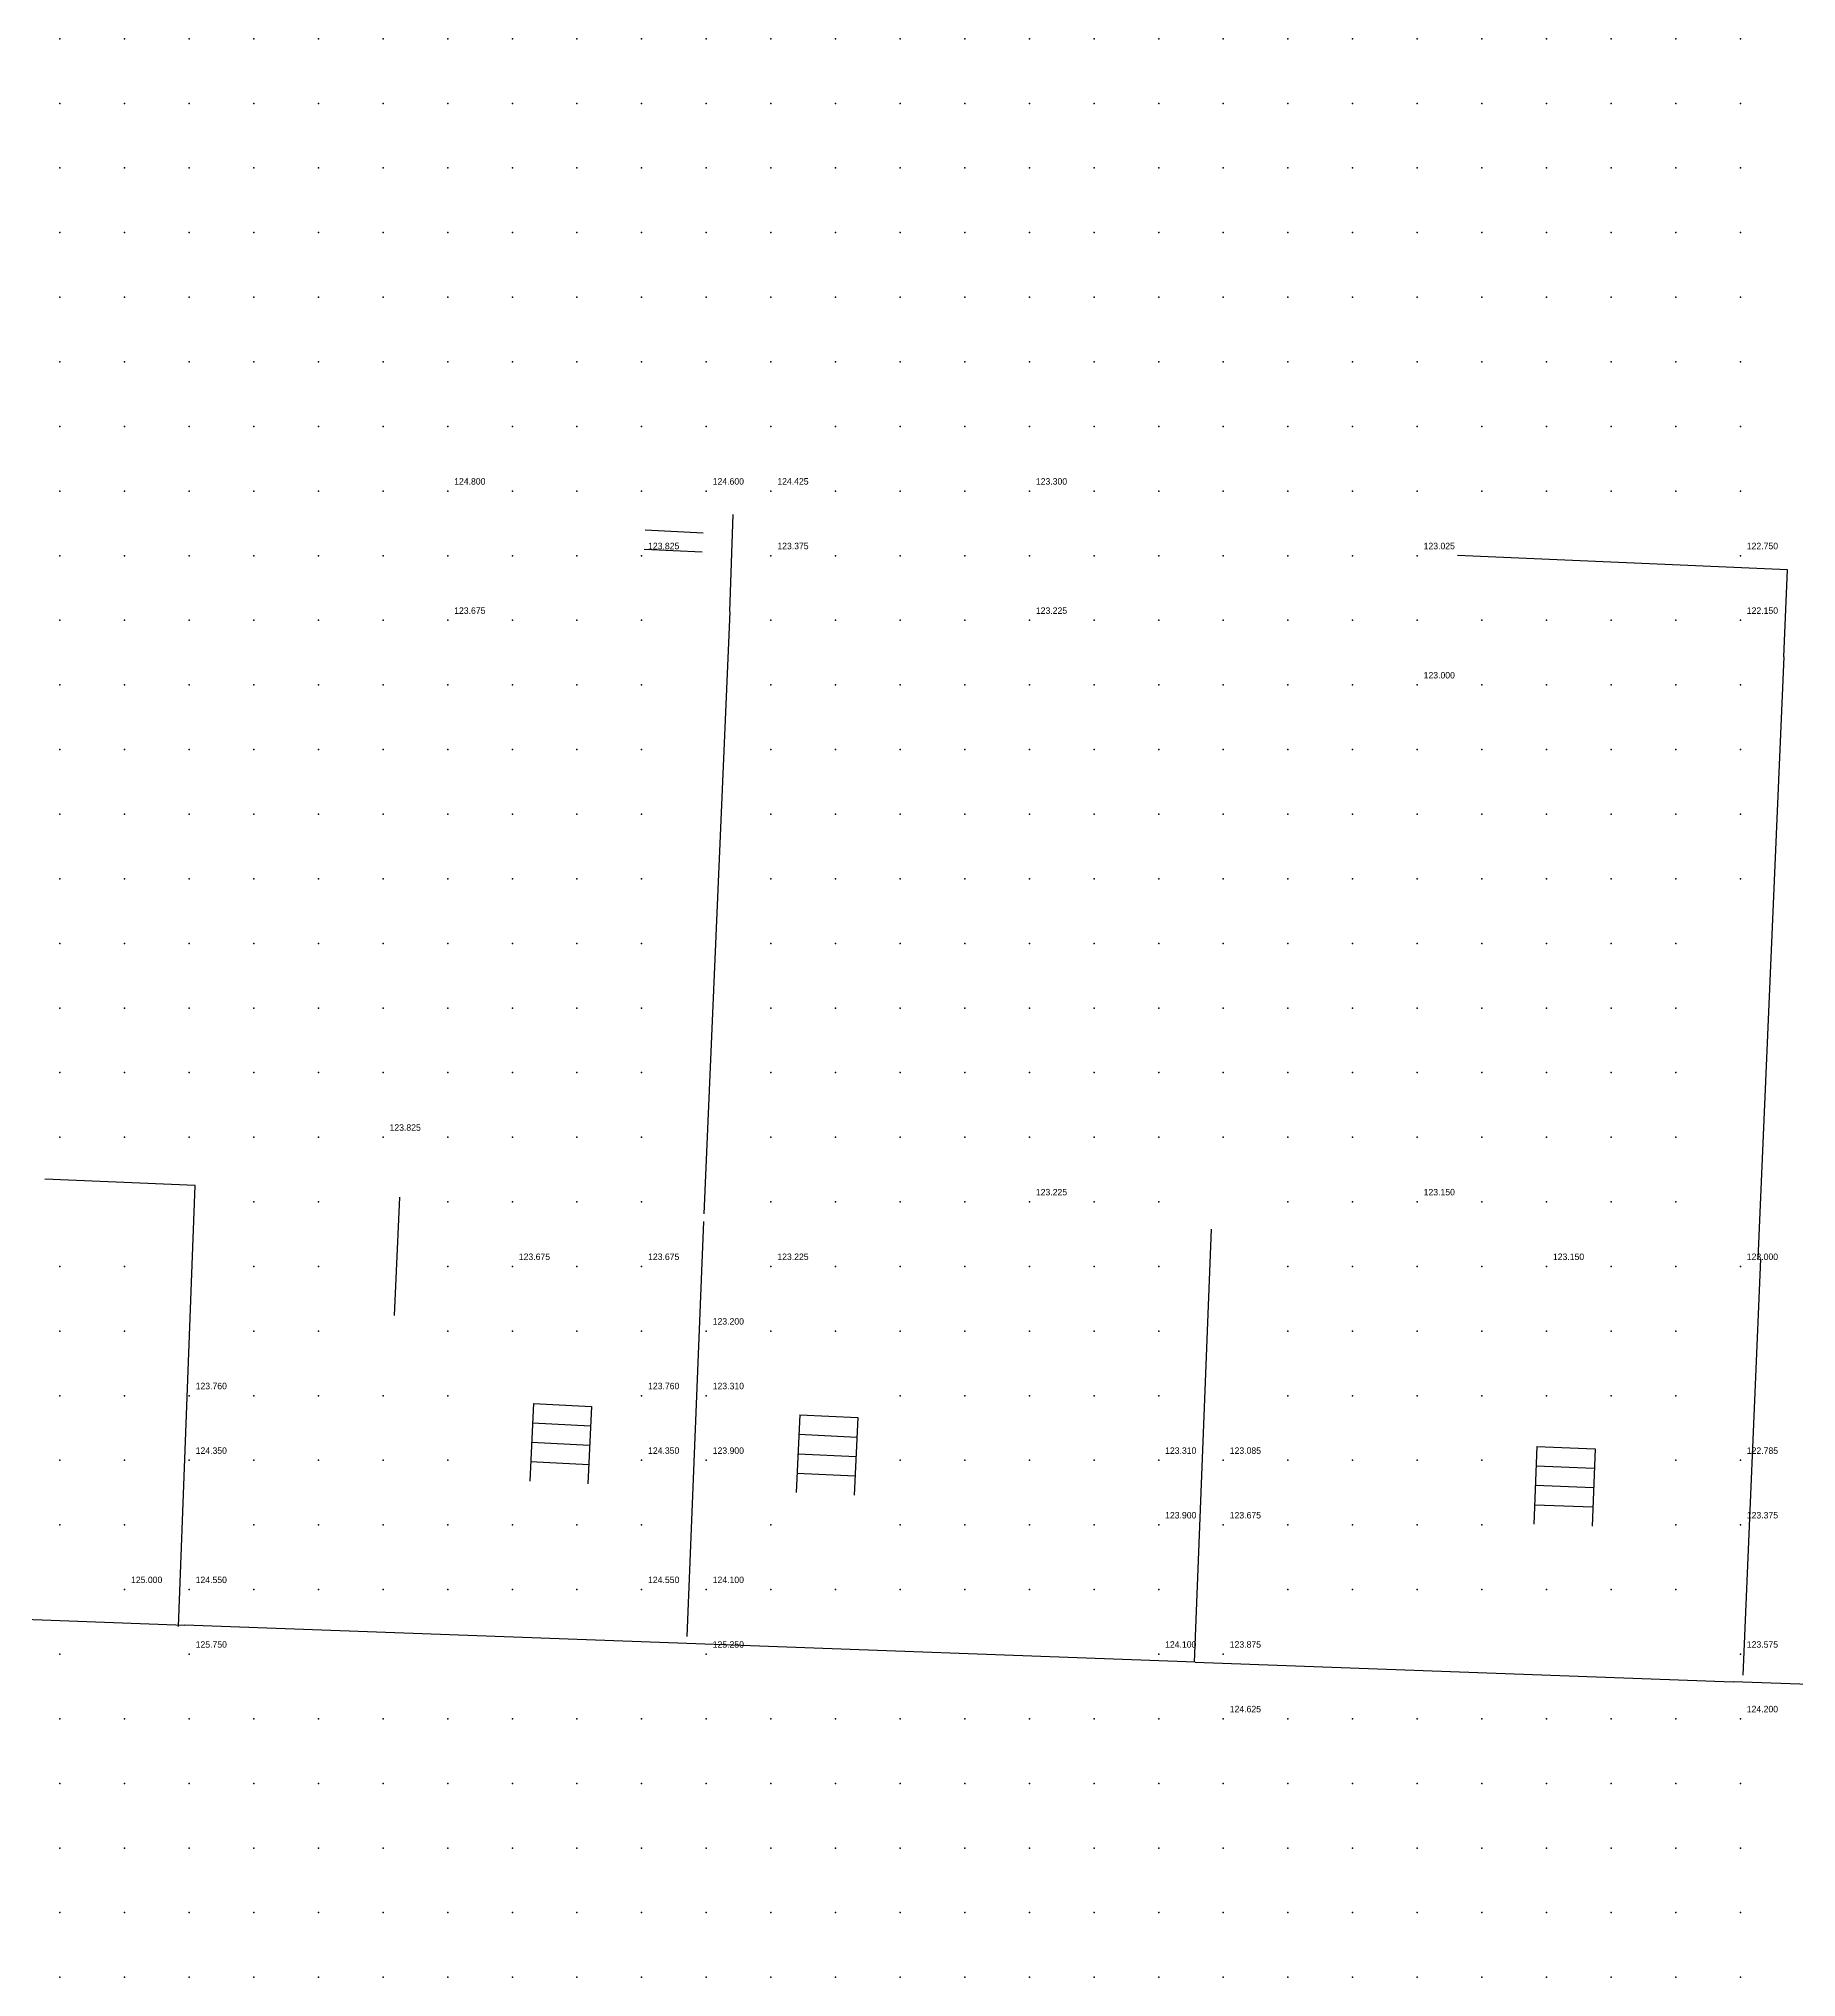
# Model space of a CAD drawing. Header units: metres. Extents: x 287878 to 288137, y 62805 to 63074.
# Drawn here: x 287942.67 to 287969.86, y 62979 to 63009 of the extents above; entities that cross this region are included whole.
import ezdxf

# ---------------------------------------------------------------- set-up
doc = ezdxf.new("R2010")
doc.units = ezdxf.units.M
for name, color, linetype in [('BARRIERS', 1, 'Continuous'), ('SURVEY_INTERP', 8, 'Continuous'), ('SURVEY_REAL', 3, 'Continuous')]:
    doc.layers.add(name, color=color, linetype=linetype)

msp = doc.modelspace()

# ---------------------------------------------------------------- linework, layer by layer
at = {"layer": 'BARRIERS'}
for p, q in [((287953.364, 63000.134), (287953.418, 63001.639)), ((287952.952, 63001.351), (287952.053, 63001.393)), ((287952.938, 63001.052), (287952.039, 63001.094)), ((287969.729, 63000.782), (287964.625, 63001.001)), ((287969.671, 62999.435), (287969.729, 63000.782)), ((287953.364, 63000.132), (287952.965, 62990.815)), ((287969.671, 62999.435), (287969.272, 62990.116)), ((287945.094, 62991.253), (287942.767, 62991.352)), ((287944.833, 62984.428), (287945.094, 62991.253)), ((287948.177, 62989.239), (287948.258, 62991.071)), ((287952.96, 62990.695), (287952.702, 62984.272)), ((287960.555, 62983.878), (287960.819, 62990.578)), ((287969.314, 62990.114), (287969.038, 62983.676)), ((287950.326, 62987.878), (287950.269, 62986.679)), ((287950.326, 62987.878), (287951.225, 62987.835)), ((287951.225, 62987.835), (287951.168, 62986.637)), ((287954.446, 62987.702), (287954.39, 62986.503)), ((287954.446, 62987.702), (287955.345, 62987.66)), ((287950.311, 62987.578), (287951.21, 62987.536)), ((287954.432, 62987.402), (287955.331, 62987.36)), ((287955.345, 62987.66), (287955.289, 62986.461)), ((287950.297, 62987.279), (287951.196, 62987.236)), ((287954.418, 62987.102), (287955.317, 62987.061)), ((287965.853, 62987.213), (287965.806, 62986.014)), ((287965.853, 62987.213), (287966.752, 62987.178)), ((287966.752, 62987.178), (287966.706, 62985.979)), ((287950.283, 62986.979), (287951.182, 62986.936)), ((287954.404, 62986.803), (287955.303, 62986.761)), ((287965.841, 62986.913), (287966.74, 62986.878)), ((287965.829, 62986.613), (287966.729, 62986.578)), ((287965.818, 62986.313), (287966.717, 62986.279)), ((287934.596, 62984.827), (287944.934, 62984.448)), ((287952.697, 62984.164), (287944.934, 62984.448)), ((287960.563, 62983.877), (287952.697, 62984.164)), ((287960.563, 62983.877), (287968.891, 62983.573)), ((287976.847, 62983.282), (287968.891, 62983.573))]:
    msp.add_line(p, q, dxfattribs=at)
at = {"layer": 'SURVEY_INTERP'}
for p in [(287943, 63009, 123.497), (287944, 63009, 123.475), (287945, 63009, 123.394), (287946, 63009, 123.282), (287947, 63009, 123.203), (287948, 63009, 123.202), (287949, 63009, 123.316), (287950, 63009, 123.431), (287951, 63009, 123.276), (287952, 63009, 123.127), (287953, 63009, 123.162), (287954, 63009, 123.249), (287955, 63009, 123.102), (287956, 63009, 122.962), (287957, 63009, 122.994), (287958, 63009, 123.079), (287959, 63009, 122.94), (287960, 63009, 122.821), (287961, 63009, 122.856), (287962, 63009, 122.923), (287963, 63009, 122.798), (287964, 63009, 122.614), (287965, 63009, 122.48), (287966, 63009, 122.396), (287967, 63009, 122.327), (287968, 63009, 122.236), (287969, 63009, 122.125), (287943, 63008, 123.377), (287944, 63008, 123.341), (287945, 63008, 123.287), (287946, 63008, 123.224), (287947, 63008, 123.175), (287948, 63008, 123.16), (287949, 63008, 123.178), (287950, 63008, 123.184), (287951, 63008, 123.129), (287952, 63008, 123.065), (287953, 63008, 123.043), (287954, 63008, 123.028), (287955, 63008, 122.967), (287956, 63008, 122.9), (287957, 63008, 122.875), (287958, 63008, 122.858), (287959, 63008, 122.801), (287960, 63008, 122.741), (287961, 63008, 122.721), (287962, 63008, 122.704), (287963, 63008, 122.631), (287964, 63008, 122.521), (287965, 63008, 122.417), (287966, 63008, 122.331), (287967, 63008, 122.252), (287968, 63008, 122.172), (287969, 63008, 122.087), (287943, 63007, 123.325), (287944, 63007, 123.288), (287945, 63007, 123.246), (287946, 63007, 123.205), (287947, 63007, 123.172), (287948, 63007, 123.152), (287949, 63007, 123.139), (287950, 63007, 123.118), (287951, 63007, 123.082), (287952, 63007, 123.041), (287953, 63007, 123.006), (287954, 63007, 122.97), (287955, 63007, 122.923), (287956, 63007, 122.871), (287957, 63007, 122.826), (287958, 63007, 122.783), (287959, 63007, 122.734), (287960, 63007, 122.683), (287961, 63007, 122.64), (287962, 63007, 122.595), (287963, 63007, 122.532), (287964, 63007, 122.455), (287965, 63007, 122.374), (287966, 63007, 122.296), (287967, 63007, 122.221), (287968, 63007, 122.149), (287969, 63007, 122.077), (287943, 63006, 123.332), (287944, 63006, 123.293), (287945, 63006, 123.254), (287946, 63006, 123.224), (287947, 63006, 123.206), (287948, 63006, 123.195), (287949, 63006, 123.179), (287950, 63006, 123.151), (287951, 63006, 123.113), (287952, 63006, 123.075), (287953, 63006, 123.04), (287954, 63006, 123.001), (287955, 63006, 122.952), (287956, 63006, 122.894), (287957, 63006, 122.837), (287958, 63006, 122.782), (287959, 63006, 122.724), (287960, 63006, 122.666), (287961, 63006, 122.609), (287962, 63006, 122.553), (287963, 63006, 122.493), (287964, 63006, 122.427), (287965, 63006, 122.357), (287966, 63006, 122.286), (287967, 63006, 122.217), (287968, 63006, 122.15), (287969, 63006, 122.088), (287943, 63005, 123.399), (287944, 63005, 123.345), (287945, 63005, 123.299), (287946, 63005, 123.278), (287947, 63005, 123.285), (287948, 63005, 123.305), (287949, 63005, 123.305), (287950, 63005, 123.264), (287951, 63005, 123.206), (287952, 63005, 123.164), (287953, 63005, 123.142), (287954, 63005, 123.111), (287955, 63005, 123.049), (287956, 63005, 122.97), (287957, 63005, 122.897), (287958, 63005, 122.832), (287959, 63005, 122.763), (287960, 63005, 122.689), (287961, 63005, 122.618), (287962, 63005, 122.555), (287963, 63005, 122.496), (287964, 63005, 122.436), (287965, 63005, 122.371), (287966, 63005, 122.301), (287967, 63005, 122.232), (287968, 63005, 122.17), (287969, 63005, 122.115), (287943, 63004, 123.534), (287944, 63004, 123.437), (287945, 63004, 123.369), (287946, 63004, 123.356), (287947, 63004, 123.412), (287948, 63004, 123.518), (287949, 63004, 123.574), (287950, 63004, 123.482), (287951, 63004, 123.352), (287952, 63004, 123.299), (287953, 63004, 123.324), (287954, 63004, 123.334), (287955, 63004, 123.231), (287956, 63004, 123.09), (287957, 63004, 122.996), (287958, 63004, 122.936), (287959, 63004, 122.85), (287960, 63004, 122.745), (287961, 63004, 122.654), (287962, 63004, 122.586), (287963, 63004, 122.535), (287964, 63004, 122.484), (287965, 63004, 122.418), (287966, 63004, 122.34), (287967, 63004, 122.264), (287968, 63004, 122.201), (287969, 63004, 122.157), (287943, 63003, 123.741), (287944, 63003, 123.552), (287945, 63003, 123.441), (287946, 63003, 123.436), (287947, 63003, 123.566), (287948, 63003, 123.88), (287949, 63003, 124.147), (287950, 63003, 123.843), (287951, 63003, 123.515), (287952, 63003, 123.44), (287953, 63003, 123.603), (287954, 63003, 123.791), (287955, 63003, 123.521), (287956, 63003, 123.22), (287957, 63003, 123.114), (287958, 63003, 123.118), (287959, 63003, 122.99), (287960, 63003, 122.821), (287961, 63003, 122.703), (287962, 63003, 122.638), (287963, 63003, 122.615), (287964, 63003, 122.591), (287965, 63003, 122.513), (287966, 63003, 122.402), (287967, 63003, 122.304), (287968, 63003, 122.237), (287969, 63003, 122.208), (287943, 63002, 123.9), (287944, 63002, 123.636), (287945, 63002, 123.488), (287946, 63002, 123.482), (287947, 63002, 123.652), (287948, 63002, 124.143), (287950, 63002, 124.109), (287951, 63002, 123.598), (287952, 63002, 123.505), (287955, 63002, 123.711), (287956, 63002, 123.286), (287957, 63002, 123.184), (287959, 63002, 123.097), (287960, 63002, 122.876), (287961, 63002, 122.744), (287962, 63002, 122.696), (287963, 63002, 122.744), (287964, 63002, 122.806), (287965, 63002, 122.67), (287966, 63002, 122.478), (287967, 63002, 122.339), (287968, 63002, 122.261), (287969, 63002, 122.25), (287943, 63001, 123.903), (287944, 63001, 123.641), (287945, 63001, 123.492), (287946, 63001, 123.476), (287947, 63001, 123.598), (287948, 63001, 123.836), (287949, 63001, 123.987), (287950, 63001, 123.808), (287951, 63001, 123.543), (287955, 63001, 123.469), (287956, 63001, 123.247), (287957, 63001, 123.153), (287958, 63001, 123.161), (287959, 63001, 123.059), (287960, 63001, 122.887), (287961, 63001, 122.764), (287962, 63001, 122.736), (287963, 63001, 122.843), (287943, 63000, 123.755), (287944, 63000, 123.568), (287945, 63000, 123.455), (287946, 63000, 123.435), (287947, 63000, 123.504), (287948, 63000, 123.622), (287950, 63000, 123.601), (287951, 63000, 123.444), (287952, 63000, 123.362), (287954, 63000, 123.37), (287955, 63000, 123.296), (287956, 63000, 123.165), (287957, 63000, 123.135), (287959, 63000, 123.065), (287960, 63000, 122.876), (287961, 63000, 122.764), (287962, 63000, 122.743), (287963, 63000, 122.817), (287964, 63000, 122.878), (287965, 63000, 122.76), (287966, 63000, 122.544), (287967, 63000, 122.358), (287968, 63000, 122.223), (287943, 62999, 123.564), (287944, 62999, 123.47), (287945, 62999, 123.4), (287946, 62999, 123.381), (287947, 62999, 123.416), (287948, 62999, 123.494), (287949, 62999, 123.547), (287950, 62999, 123.464), (287951, 62999, 123.343), (287952, 62999, 123.268), (287954, 62999, 123.212), (287955, 62999, 123.152), (287956, 62999, 123.08), (287957, 62999, 123.061), (287958, 62999, 123.079), (287959, 62999, 122.975), (287960, 62999, 122.834), (287961, 62999, 122.746), (287962, 62999, 122.734), (287963, 62999, 122.836), (287965, 62999, 122.788), (287966, 62999, 122.542), (287967, 62999, 122.367), (287968, 62999, 122.251), (287969, 62999, 122.201), (287943, 62998, 123.445), (287944, 62998, 123.394), (287945, 62998, 123.351), (287946, 62998, 123.331), (287947, 62998, 123.337), (287948, 62998, 123.358), (287949, 62998, 123.362), (287950, 62998, 123.316), (287951, 62998, 123.246), (287952, 62998, 123.186), (287954, 62998, 123.102), (287955, 62998, 123.053), (287956, 62998, 123.002), (287957, 62998, 122.965), (287958, 62998, 122.931), (287959, 62998, 122.864), (287960, 62998, 122.78), (287961, 62998, 122.716), (287962, 62998, 122.699), (287963, 62998, 122.751), (287964, 62998, 122.807), (287965, 62998, 122.684), (287966, 62998, 122.507), (287967, 62998, 122.371), (287968, 62998, 122.278), (287969, 62998, 122.227), (287943, 62997, 123.392), (287944, 62997, 123.356), (287945, 62997, 123.322), (287946, 62997, 123.299), (287947, 62997, 123.288), (287948, 62997, 123.28), (287949, 62997, 123.263), (287950, 62997, 123.228), (287951, 62997, 123.18), (287952, 62997, 123.131), (287954, 62997, 123.041), (287955, 62997, 122.994), (287956, 62997, 122.947), (287957, 62997, 122.902), (287958, 62997, 122.856), (287959, 62997, 122.8), (287960, 62997, 122.74), (287961, 62997, 122.689), (287962, 62997, 122.658), (287963, 62997, 122.649), (287964, 62997, 122.631), (287965, 62997, 122.562), (287966, 62997, 122.462), (287967, 62997, 122.367), (287968, 62997, 122.29), (287969, 62997, 122.234), (287943, 62996, 123.39), (287944, 62996, 123.355), (287945, 62996, 123.322), (287946, 62996, 123.296), (287947, 62996, 123.278), (287948, 62996, 123.26), (287949, 62996, 123.234), (287950, 62996, 123.198), (287951, 62996, 123.156), (287952, 62996, 123.11), (287954, 62996, 123.017), (287955, 62996, 122.97), (287956, 62996, 122.923), (287957, 62996, 122.876), (287958, 62996, 122.828), (287959, 62996, 122.777), (287960, 62996, 122.724), (287961, 62996, 122.677), (287962, 62996, 122.637), (287963, 62996, 122.604), (287964, 62996, 122.566), (287965, 62996, 122.512), (287966, 62996, 122.442), (287967, 62996, 122.37), (287968, 62996, 122.303), (287969, 62996, 122.246), (287943, 62995, 123.442), (287944, 62995, 123.394), (287945, 62995, 123.351), (287946, 62995, 123.325), (287947, 62995, 123.311), (287948, 62995, 123.294), (287949, 62995, 123.263), (287950, 62995, 123.219), (287951, 62995, 123.171), (287952, 62995, 123.123), (287954, 62995, 123.025), (287955, 62995, 122.976), (287956, 62995, 122.928), (287957, 62995, 122.881), (287958, 62995, 122.834), (287959, 62995, 122.785), (287960, 62995, 122.734), (287961, 62995, 122.686), (287962, 62995, 122.645), (287963, 62995, 122.608), (287964, 62995, 122.568), (287965, 62995, 122.518), (287966, 62995, 122.459), (287967, 62995, 122.394), (287968, 62995, 122.33), (287943, 62994, 123.56), (287944, 62994, 123.47), (287945, 62994, 123.405), (287946, 62994, 123.381), (287947, 62994, 123.393), (287948, 62994, 123.397), (287949, 62994, 123.35), (287950, 62994, 123.282), (287951, 62994, 123.222), (287952, 62994, 123.169), (287954, 62994, 123.062), (287955, 62994, 123.008), (287956, 62994, 122.96), (287957, 62994, 122.916), (287958, 62994, 122.874), (287959, 62994, 122.823), (287960, 62994, 122.768), (287961, 62994, 122.718), (287962, 62994, 122.681), (287963, 62994, 122.653), (287964, 62994, 122.622), (287965, 62994, 122.575), (287966, 62994, 122.513), (287967, 62994, 122.444), (287968, 62994, 122.376), (287943, 62993, 123.752), (287944, 62993, 123.57), (287945, 62993, 123.466), (287946, 62993, 123.451), (287947, 62993, 123.53), (287948, 62993, 123.61), (287949, 62993, 123.499), (287950, 62993, 123.372), (287951, 62993, 123.299), (287952, 62993, 123.243), (287954, 62993, 123.122), (287955, 62993, 123.062), (287956, 62993, 123.012), (287957, 62993, 122.981), (287958, 62993, 122.954), (287959, 62993, 122.897), (287960, 62993, 122.825), (287961, 62993, 122.768), (287962, 62993, 122.741), (287963, 62993, 122.742), (287964, 62993, 122.738), (287965, 62993, 122.686), (287966, 62993, 122.607), (287967, 62993, 122.522), (287968, 62993, 122.443), (287943, 62992, 123.895), (287944, 62992, 123.646), (287945, 62992, 123.515), (287946, 62992, 123.498), (287947, 62992, 123.634), (287949, 62992, 123.611), (287950, 62992, 123.458), (287951, 62992, 123.397), (287952, 62992, 123.348), (287954, 62992, 123.197), (287955, 62992, 123.127), (287956, 62992, 123.072), (287957, 62992, 123.071), (287958, 62992, 123.097), (287959, 62992, 123.01), (287960, 62992, 122.894), (287961, 62992, 122.825), (287962, 62992, 122.813), (287963, 62992, 122.879), (287964, 62992, 122.95), (287965, 62992, 122.853), (287966, 62992, 122.741), (287967, 62992, 122.632), (287968, 62992, 122.525), (287946, 62991, 123.502), (287947, 62991, 123.563), (287949, 62991, 123.569), (287950, 62991, 123.554), (287951, 62991, 123.513), (287952, 62991, 123.501), (287954, 62991, 123.253), (287955, 62991, 123.189), (287956, 62991, 123.123), (287957, 62991, 123.136), (287959, 62991, 123.095), (287960, 62991, 122.952), (287962, 62991, 122.868), (287963, 62991, 122.98), (287965, 62991, 122.98), (287966, 62991, 122.936), (287967, 62991, 122.784), (287968, 62991, 122.606), (287943, 62990, 123.916), (287944, 62990, 123.686), (287946, 62990, 123.493), (287947, 62990, 123.493), (287949, 62990, 123.572), (287951, 62990, 123.592), (287955, 62990, 123.227), (287956, 62990, 123.156), (287957, 62990, 123.124), (287958, 62990, 123.133), (287959, 62990, 123.072), (287960, 62990, 122.994), (287962, 62990, 122.898), (287963, 62990, 122.931), (287964, 62990, 122.987), (287965, 62990, 122.988), (287967, 62990, 122.9), (287968, 62990, 122.65), (287943, 62989, 123.825), (287944, 62989, 123.674), (287946, 62989, 123.5), (287947, 62989, 123.475), (287949, 62989, 123.542), (287950, 62989, 123.597), (287951, 62989, 123.621), (287952, 62989, 123.639), (287954, 62989, 123.342), (287955, 62989, 123.267), (287956, 62989, 123.185), (287957, 62989, 123.129), (287958, 62989, 123.108), (287959, 62989, 123.1), (287960, 62989, 123.081), (287962, 62989, 122.946), (287963, 62989, 122.895), (287964, 62989, 122.877), (287965, 62989, 122.897), (287966, 62989, 122.94), (287967, 62989, 122.801), (287968, 62989, 122.635), (287943, 62988, 123.761), (287944, 62988, 123.706), (287946, 62988, 123.538), (287947, 62988, 123.487), (287948, 62988, 123.486), (287949, 62988, 123.533), (287956, 62988, 123.217), (287957, 62988, 123.16), (287958, 62988, 123.165), (287959, 62988, 123.216), (287960, 62988, 123.247), (287962, 62988, 123.039), (287963, 62988, 122.919), (287964, 62988, 122.843), (287965, 62988, 122.802), (287966, 62988, 122.765), (287967, 62988, 122.689), (287968, 62988, 122.602), (287943, 62987, 123.882), (287944, 62987, 123.918), (287946, 62987, 123.631), (287947, 62987, 123.521), (287948, 62987, 123.497), (287949, 62987, 123.549), (287956, 62987, 123.244), (287957, 62987, 123.197), (287958, 62987, 123.243), (287959, 62987, 123.353), (287962, 62987, 123.151), (287963, 62987, 122.977), (287964, 62987, 122.852), (287965, 62987, 122.77), (287968, 62987, 122.604), (287943, 62986, 124.234), (287944, 62986, 124.484), (287946, 62986, 123.776), (287947, 62986, 123.563), (287948, 62986, 123.504), (287949, 62986, 123.557), (287950, 62986, 123.713), (287951, 62986, 123.96), (287952, 62986, 124.125), (287954, 62986, 123.623), (287956, 62986, 123.256), (287957, 62986, 123.22), (287958, 62986, 123.297), (287959, 62986, 123.521), (287962, 62986, 123.248), (287963, 62986, 123.045), (287964, 62986, 122.887), (287965, 62986, 122.78), (287968, 62986, 122.68), (287946, 62985, 123.866), (287947, 62985, 123.576), (287948, 62985, 123.49), (287949, 62985, 123.536), (287950, 62985, 123.712), (287951, 62985, 124.091), (287954, 62985, 123.623), (287955, 62985, 123.373), (287956, 62985, 123.243), (287957, 62985, 123.216), (287958, 62985, 123.294), (287959, 62985, 123.469), (287960, 62985, 123.616), (287962, 62985, 123.366), (287963, 62985, 123.135), (287964, 62985, 122.937), (287965, 62985, 122.81), (287966, 62985, 122.763), (287967, 62985, 122.799), (287968, 62985, 122.898), (287943, 62984, 124.258), (287943, 62983, 123.847), (287944, 62983, 123.914), (287945, 62983, 123.784), (287946, 62983, 123.572), (287947, 62983, 123.417), (287948, 62983, 123.351), (287949, 62983, 123.363), (287950, 62983, 123.441), (287951, 62983, 123.555), (287952, 62983, 123.608), (287953, 62983, 123.511), (287954, 62983, 123.344), (287955, 62983, 123.208), (287956, 62983, 123.134), (287957, 62983, 123.134), (287958, 62983, 123.228), (287959, 62983, 123.473), (287960, 62983, 124.035), (287962, 62983, 124.023), (287963, 62983, 123.357), (287964, 62983, 123.001), (287965, 62983, 122.84), (287966, 62983, 122.84), (287967, 62983, 123.065), (287968, 62983, 123.656), (287943, 62982, 123.548), (287944, 62982, 123.548), (287945, 62982, 123.481), (287946, 62982, 123.377), (287947, 62982, 123.288), (287948, 62982, 123.241), (287949, 62982, 123.238), (287950, 62982, 123.267), (287951, 62982, 123.305), (287952, 62982, 123.31), (287953, 62982, 123.258), (287954, 62982, 123.17), (287955, 62982, 123.09), (287956, 62982, 123.045), (287957, 62982, 123.055), (287958, 62982, 123.144), (287959, 62982, 123.36), (287960, 62982, 123.756), (287961, 62982, 124.054), (287962, 62982, 123.724), (287963, 62982, 123.246), (287964, 62982, 122.94), (287965, 62982, 122.794), (287966, 62982, 122.79), (287967, 62982, 122.968), (287968, 62982, 123.365), (287969, 62982, 123.656), (287943, 62981, 123.339), (287944, 62981, 123.317), (287945, 62981, 123.271), (287946, 62981, 123.211), (287947, 62981, 123.157), (287948, 62981, 123.122), (287949, 62981, 123.109), (287950, 62981, 123.112), (287951, 62981, 123.116), (287952, 62981, 123.105), (287953, 62981, 123.069), (287954, 62981, 123.018), (287955, 62981, 122.969), (287956, 62981, 122.942), (287957, 62981, 122.952), (287958, 62981, 123.014), (287959, 62981, 123.14), (287960, 62981, 123.311), (287961, 62981, 123.394), (287962, 62981, 123.258), (287963, 62981, 123.017), (287964, 62981, 122.817), (287965, 62981, 122.702), (287966, 62981, 122.681), (287967, 62981, 122.761), (287968, 62981, 122.912), (287969, 62981, 122.983), (287943, 62980, 123.177), (287944, 62980, 123.148), (287945, 62980, 123.112), (287946, 62980, 123.07), (287947, 62980, 123.032), (287948, 62980, 123.003), (287949, 62980, 122.985), (287950, 62980, 122.975), (287951, 62980, 122.965), (287952, 62980, 122.947), (287953, 62980, 122.919), (287954, 62980, 122.884), (287955, 62980, 122.851), (287956, 62980, 122.832), (287957, 62980, 122.835), (287958, 62980, 122.866), (287959, 62980, 122.923), (287960, 62980, 122.983), (287961, 62980, 122.993), (287962, 62980, 122.92), (287963, 62980, 122.793), (287964, 62980, 122.67), (287965, 62980, 122.584), (287966, 62980, 122.548), (287967, 62980, 122.559), (287968, 62980, 122.589), (287969, 62980, 122.58), (287943, 62979, 123.041), (287944, 62979, 123.011), (287945, 62979, 122.979), (287946, 62979, 122.946), (287947, 62979, 122.915), (287948, 62979, 122.889), (287949, 62979, 122.869), (287950, 62979, 122.852), (287951, 62979, 122.835), (287952, 62979, 122.815), (287953, 62979, 122.79), (287954, 62979, 122.762), (287955, 62979, 122.737), (287956, 62979, 122.719), (287957, 62979, 122.714), (287958, 62979, 122.722), (287959, 62979, 122.739), (287960, 62979, 122.75), (287961, 62979, 122.736), (287962, 62979, 122.684), (287963, 62979, 122.606), (287964, 62979, 122.524), (287965, 62979, 122.457), (287966, 62979, 122.413), (287967, 62979, 122.39), (287968, 62979, 122.372), (287969, 62979, 122.335)]:
    msp.add_point(p, dxfattribs=at)
at = {"layer": 'SURVEY_REAL'}
for p in [(287949, 63002, 124.8), (287953, 63002, 124.6), (287954, 63002, 124.425), (287958, 63002, 123.3), (287952, 63001, 123.825), (287954, 63001, 123.375), (287964, 63001, 123.025), (287969, 63001, 122.75), (287949, 63000, 123.675), (287958, 63000, 123.225), (287969, 63000, 122.15), (287964, 62999, 123), (287948, 62992, 123.825), (287958, 62991, 123.225), (287964, 62991, 123.15), (287950, 62990, 123.675), (287952, 62990, 123.675), (287954, 62990, 123.225), (287966, 62990, 123.15), (287969, 62990, 123), (287953, 62989, 123.2), (287945, 62988, 123.76), (287952, 62988, 123.76), (287953, 62988, 123.31), (287945, 62987, 124.35), (287952, 62987, 124.35), (287953, 62987, 123.9), (287960, 62987, 123.31), (287961, 62987, 123.085), (287969, 62987, 122.785), (287960, 62986, 123.9), (287961, 62986, 123.675), (287969, 62986, 123.375), (287944, 62985, 125), (287945, 62985, 124.55), (287952, 62985, 124.55), (287953, 62985, 124.1), (287945, 62984, 125.75), (287953, 62984, 125.25), (287960, 62984, 124.1), (287961, 62984, 123.875), (287969, 62984, 123.575), (287961, 62983, 124.625), (287969, 62983, 124.2)]:
    msp.add_point(p, dxfattribs=at)

# ---------------------------------------------------------------- texts
for s, p in [('124.800', (287949.1, 63002.1, 124.8)), ('124.600', (287953.1, 63002.1, 124.6)), ('124.425', (287954.1, 63002.1, 124.425)), ('123.300', (287958.1, 63002.1, 123.3)), ('123.825', (287952.1, 63001.1, 123.825)), ('123.375', (287954.1, 63001.1, 123.375)), ('123.025', (287964.1, 63001.1, 123.025)), ('122.750', (287969.1, 63001.1, 122.75)), ('123.675', (287949.1, 63000.1, 123.675)), ('123.225', (287958.1, 63000.1, 123.225)), ('122.150', (287969.1, 63000.1, 122.15)), ('123.000', (287964.1, 62999.1, 123)), ('123.825', (287948.1, 62992.1, 123.825)), ('123.225', (287958.1, 62991.1, 123.225)), ('123.150', (287964.1, 62991.1, 123.15)), ('123.675', (287950.1, 62990.1, 123.675)), ('123.675', (287952.1, 62990.1, 123.675)), ('123.225', (287954.1, 62990.1, 123.225)), ('123.150', (287966.1, 62990.1, 123.15)), ('123.000', (287969.1, 62990.1, 123)), ('123.200', (287953.1, 62989.1, 123.2)), ('123.760', (287945.1, 62988.1, 123.76)), ('123.760', (287952.1, 62988.1, 123.76)), ('123.310', (287953.1, 62988.1, 123.31)), ('124.350', (287945.1, 62987.1, 124.35)), ('124.350', (287952.1, 62987.1, 124.35)), ('123.900', (287953.1, 62987.1, 123.9)), ('123.310', (287960.1, 62987.1, 123.31)), ('123.085', (287961.1, 62987.1, 123.085)), ('122.785', (287969.1, 62987.1, 122.785)), ('123.900', (287960.1, 62986.1, 123.9)), ('123.675', (287961.1, 62986.1, 123.675)), ('123.375', (287969.1, 62986.1, 123.375)), ('125.000', (287944.1, 62985.1, 125)), ('124.550', (287945.1, 62985.1, 124.55)), ('124.550', (287952.1, 62985.1, 124.55)), ('124.100', (287953.1, 62985.1, 124.1)), ('125.750', (287945.1, 62984.1, 125.75)), ('125.250', (287953.1, 62984.1, 125.25)), ('124.100', (287960.1, 62984.1, 124.1)), ('123.875', (287961.1, 62984.1, 123.875)), ('123.575', (287969.1, 62984.1, 123.575)), ('124.625', (287961.1, 62983.1, 124.625)), ('124.200', (287969.1, 62983.1, 124.2))]:
    msp.add_text(s, height=0.1, dxfattribs=at).set_placement(p)

doc.saveas('drawing.dxf')
